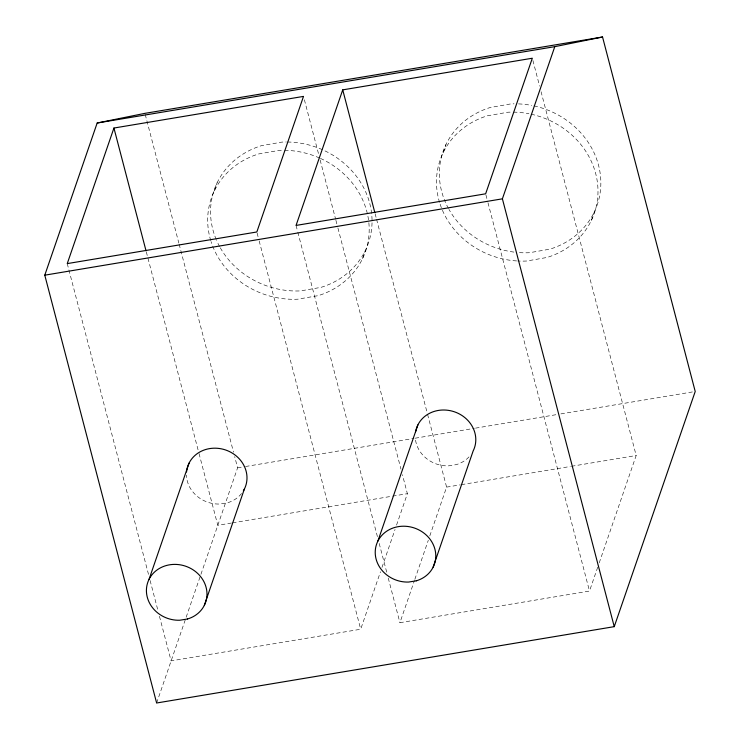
<?xml version="1.0" encoding="UTF-8"?>
<svg xmlns="http://www.w3.org/2000/svg" width="740" height="740" viewBox="0 0 740 740"><rect width="100%" height="100%" fill="white"/><g stroke="black" fill="none" stroke-linecap="round" stroke-linejoin="round"><path stroke-width="0.56" stroke-dasharray="3.7 2.78" d="M214.286 191.022L217.144 182.725M156.63 703L237.605 467.828L234.682 456.645M362.582 258.575L365.44 250.277M443.094 152.847L445.952 144.55M159.442 616.235L171.116 660.866L360.695 629.24L380.49 571.761M381.979 567.423L395.049 529.461M396.548 525.123L407.379 493.673L402.412 474.701M597.716 567.201L589.502 591.066L399.924 622.692L414.483 580.401M414.853 579.309L428.303 540.265M429.792 535.927L446.599 487.124L427.341 413.475M591.39 220.4L594.248 212.103M599.215 562.863L636.178 455.498L541.07 91.714M237.605 467.828L244.441 466.69M245.578 466.496L414.049 438.394M415.186 438.2L474.386 428.321M475.524 428.136L556.341 414.65M560.902 413.891L692.945 391.858M231.417 523.032L217.791 525.298L198.542 451.65M232.554 522.838L391.479 496.318M392.616 496.133L407.379 493.673M446.599 487.124L460.225 484.848M461.362 484.663L570.337 466.478M571.474 466.293L636.178 455.498M532.902 60.467L539.608 86.127M485.93 194.916L487.679 201.613M487.974 202.732L589.502 591.066M375.115 213.731L376.29 218.189M376.577 219.308L427.054 412.356M304.39 99.752L318.977 155.548M320.143 160.016L335.608 219.16M335.895 220.27L337.644 226.967M337.94 228.087L400.96 469.123M296.055 225.432L297.517 231.01M297.804 232.129L377.456 536.768M379.204 543.465L386.789 572.482M388.25 578.06L399.924 622.692M257.122 233.091L258.871 239.788M259.167 240.907L360.695 629.24M145.225 114.469L178.84 243.062M179.136 244.182L233.516 452.177M146.317 251.905L198.246 450.531M67.248 263.607L148.944 576.062M150.109 580.521L158.277 611.767M533.993 105.885A81.567 73.621 19 0 1 600.427 175.389A81.567 73.621 19 0 1 549.903 249.158L529.461 252.719A81.567 73.621 19 0 1 518.351 252.553M513.884 252.09A81.567 73.621 19 0 1 449.004 209.457M448.449 208.458A81.567 73.621 19 0 1 490.296 107.485L510.739 103.924A81.567 73.621 19 0 1 514.041 103.831M518.49 103.896A81.567 73.621 19 0 1 531.82 105.441M531.135 114.191A81.567 73.621 19 0 1 597.568 183.687A81.567 73.621 19 0 1 547.045 257.455L526.602 261.017A81.567 73.621 19 0 1 517.732 260.998M516.613 260.933A81.567 73.621 19 0 1 439.875 203.445M439.542 202.381A81.567 73.621 19 0 1 487.438 115.782L507.88 112.23A81.567 73.621 19 0 1 512.284 112.119M513.403 112.129A81.567 73.621 19 0 1 528.961 113.738M468.993 456.913A30.59 27.602 19 0 1 456.284 464.628L448.588 465.858A30.59 27.602 19 0 1 415.39 439.014M287.453 142.006A81.567 73.621 19 0 1 370.231 205.387A81.567 73.621 19 0 1 321.095 287.333L300.653 290.894A81.567 73.621 19 0 1 220.196 247.632M219.641 246.633A81.567 73.621 19 0 1 216.672 240.583M216.237 239.566A81.567 73.621 19 0 1 261.488 145.66L281.931 142.099A81.567 73.621 19 0 1 286.343 141.997M320.429 158.397A81.567 73.621 19 0 1 369.186 230.593A81.567 73.621 19 0 1 318.237 295.63L297.795 299.191A81.567 73.621 19 0 1 211.067 241.619M210.743 240.565A81.567 73.621 19 0 1 258.63 153.957L279.072 150.405A81.567 73.621 19 0 1 283.485 150.294M284.595 150.303A81.567 73.621 19 0 1 319.421 157.944M241.545 493.515A30.59 27.602 19 0 1 227.476 502.802L219.78 504.033A30.59 27.602 19 0 1 186.434 475.108"/><path stroke-width="1.11" d="M44.779 275.178L97.171 123.007L144.929 113.35L602.545 37L695.221 391.479L614.246 626.651L156.63 703L44.779 275.178L502.395 198.829L554.787 46.657L602.545 37M113.932 128.038L67.248 263.607L256.836 231.981L303.511 96.404L113.932 128.038L146.021 250.786M149.064 579.291L189.079 463.092M342.731 89.864L296.055 225.432L485.634 193.806L532.319 58.229L342.731 89.864L374.829 212.611M204.323 605.338L244.339 489.14M377.872 541.116L417.887 424.917M433.131 567.164L473.147 450.965A30.59 27.602 19 0 0 454.203 411.736A30.59 27.602 19 0 0 415.612 431.753M97.171 123.007L554.787 46.657M502.395 198.829L614.246 626.651M186.536 471.981A30.59 27.602 19 0 1 225.395 449.911A30.59 27.602 19 0 1 243.34 490.944M416.269 580.826L408.582 582.056A30.59 27.602 19 0 1 376.901 543.317A30.59 27.602 19 0 1 426.601 535.371A30.59 27.602 19 0 1 416.269 580.826M187.46 619.001L179.774 620.231A30.59 27.602 19 0 1 148.093 581.492A30.59 27.602 19 0 1 197.793 573.546A30.59 27.602 19 0 1 187.46 619.001"/></g></svg>
